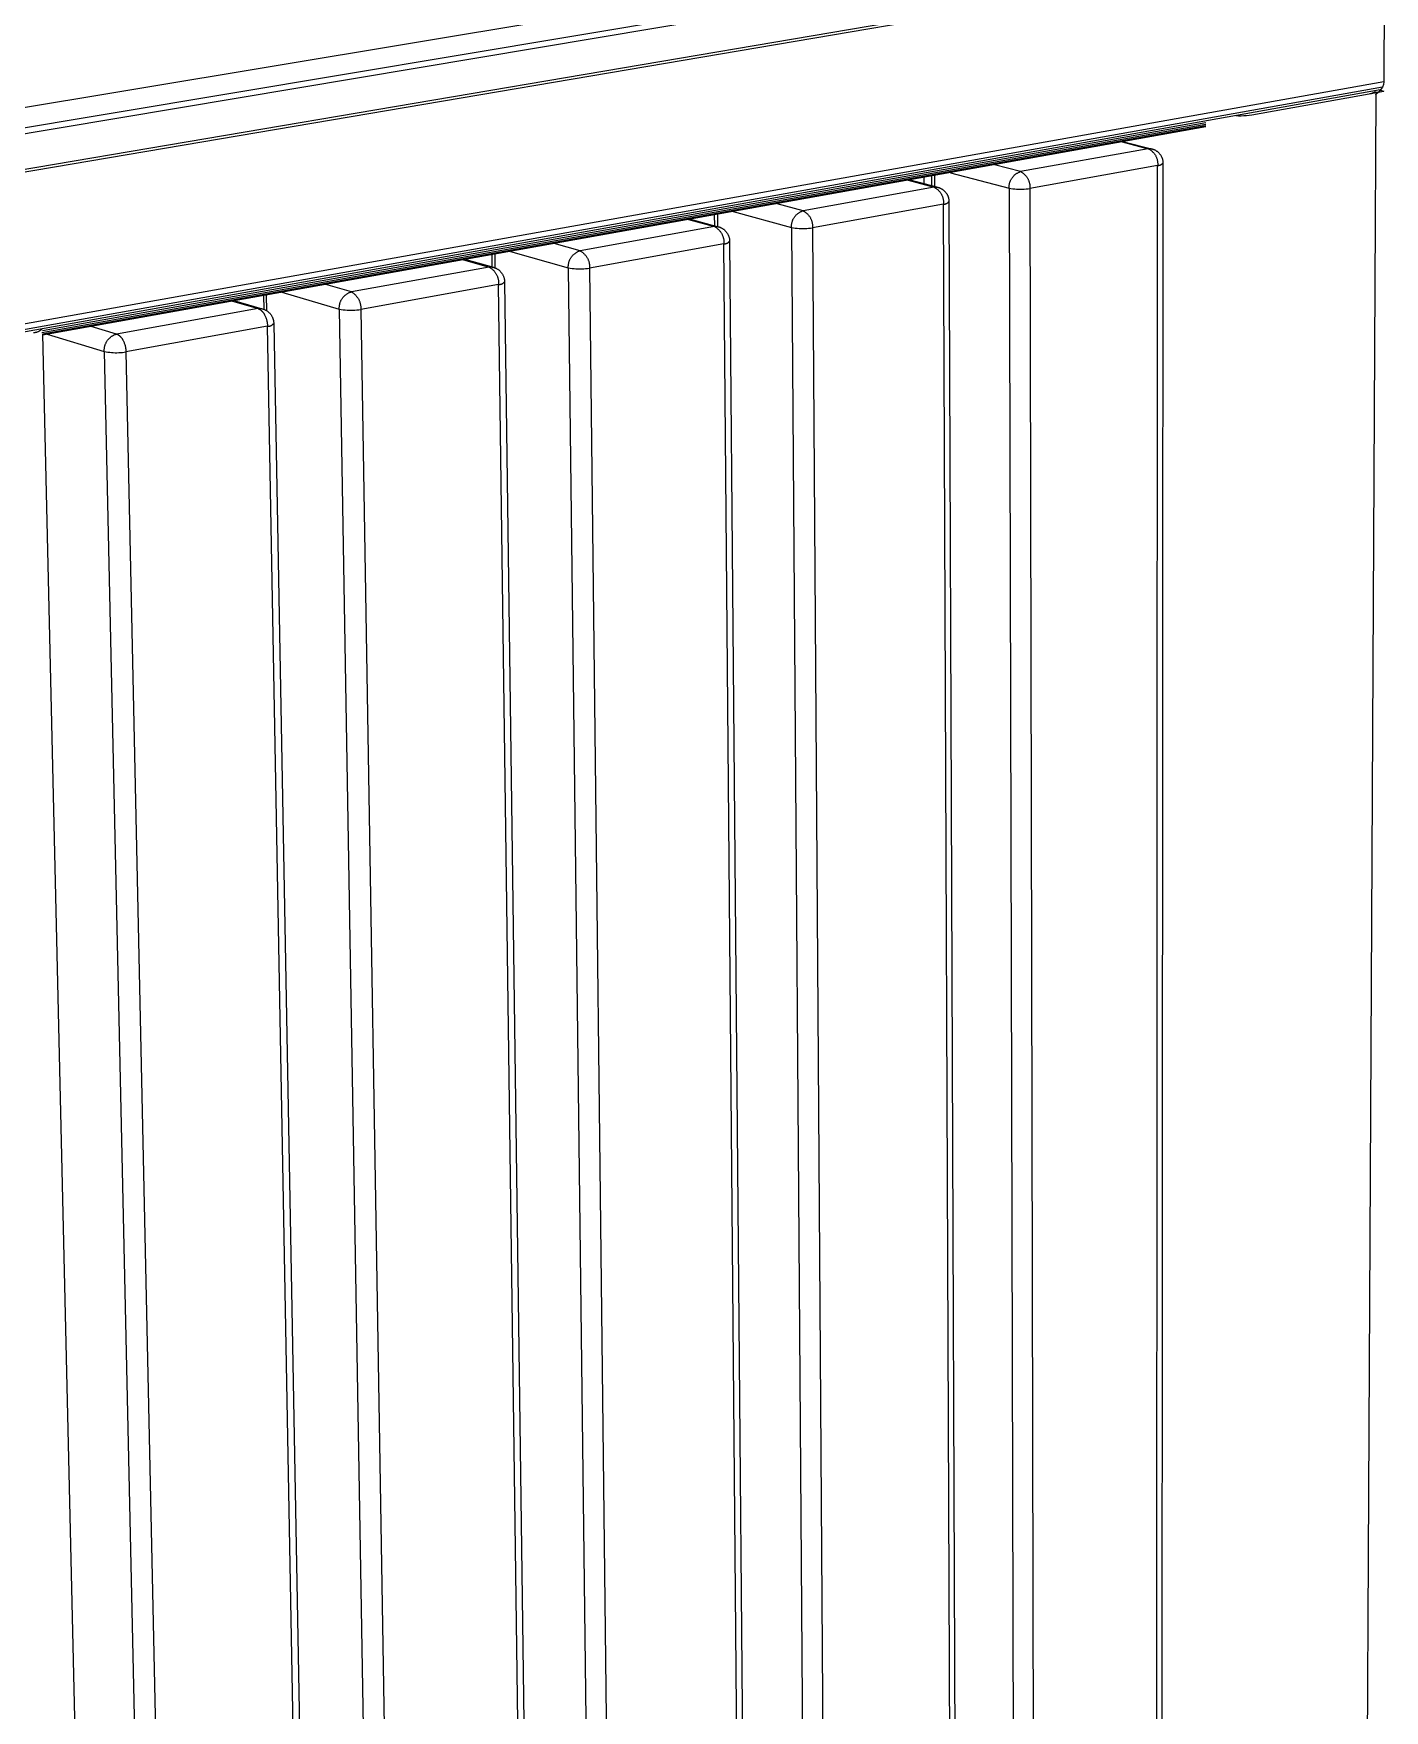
# Model space of a CAD drawing. Header units: millimetres. Extents: x 0 to 3480, y 0 to 2432.
# Drawn here: x 859.6 to 1060.2, y 505 to 754.2 of the extents above; entities that cross this region are included whole.
import ezdxf

# ---------------------------------------------------------------- set-up
doc = ezdxf.new("R2010")
doc.units = ezdxf.units.MM
doc.header["$MEASUREMENT"] = 0
doc.layers.add('Utwórz2D linie widoczne', color=7, linetype='Continuous', true_color=0x000000)

msp = doc.modelspace()

# ---------------------------------------------------------------- linework, layer by layer
at = {"layer": 'Utwórz2D linie widoczne'}
for p, q in [((837.92, 739.84), (1041.05, 773.62)), ((838, 736.78), (1058.52, 773.71)), ((823.48, 733.47), (1047, 770.97)), ((1060.23, 767.87), (836.1, 729.79)), ((1058.21, 767.9), (836.49, 730.27)), ((1060.23, 767.87), (1060.12, 747)), ((1060.12, 747), (836.71, 707.18)), ((1059.92, 746.18), (836.77, 706.34)), ((1059.61, 745.8), (836.84, 706)), ((1040.54, 742.1), (1057.96, 745.21)), ((1058.94, 745.12), (1056.36, 239.06)), ((1057.96, 745.21), (1060.12, 745.6)), ((1058.05, 745.23), (1058.11, 745.24)), ((1058.11, 745.24), (1058.17, 745.25)), ((1058.17, 745.25), (1058.23, 745.26)), ((1058.23, 745.26), (1058.29, 745.27)), ((1058.29, 745.27), (1058.35, 745.29)), ((1058.35, 745.29), (1058.41, 745.31)), ((1058.41, 745.31), (1058.47, 745.33)), ((1058.47, 745.33), (1058.52, 745.35)), ((1058.52, 745.35), (1058.58, 745.37)), ((1058.58, 745.37), (1058.63, 745.4)), ((1058.63, 745.4), (1058.69, 745.43)), ((1058.69, 745.43), (1058.74, 745.46)), ((1058.74, 745.46), (1058.79, 745.49)), ((1058.79, 745.49), (1058.84, 745.52)), ((1058.84, 745.52), (1058.89, 745.55)), ((1058.95, 745.13), (1058.93, 745.14)), ((1059.31, 745.45), (1058.94, 745.39)), ((1058.95, 745.13), (1058.94, 745.12)), ((1059.36, 745.44), (1058.95, 745.13)), ((1059.36, 745.44), (1059.31, 745.45)), ((1059.66, 745.79), (1059.36, 745.44)), ((1059.66, 745.79), (1059.61, 745.8)), ((1059.61, 745.73), (1060.12, 745.6)), ((1059.92, 746.18), (1059.66, 745.79)), ((1060.07, 746.58), (1059.92, 746.18)), ((1060.12, 747), (1060.07, 746.6)), ((1060.12, 747), (1060.07, 746.58)), ((1060.07, 746.6), (1060.07, 746.58)), ((1033.73, 740.64), (860.85, 709.72)), ((1033.73, 740.88), (860.91, 709.98)), ((1033.73, 740.45), (860.92, 709.52)), ((1033.73, 740.33), (860.92, 709.39)), ((1033.73, 740.29), (860.92, 709.35)), ((1038.16, 741.97), (1038.55, 741.96)), ((1038.55, 741.96), (1038.95, 741.96)), ((1038.95, 741.96), (1039.35, 741.97)), ((1039.35, 741.97), (1039.75, 742)), ((1039.75, 742), (1040.14, 742.04)), ((1040.14, 742.04), (1040.54, 742.1)), ((1021.27, 738.06), (1025.16, 737.06)), ((1021.54, 738.1), (1025.66, 737.05)), ((1025.16, 737.06), (1006.18, 733.65)), ((1025.16, 737.06), (1025.2, 737.06)), ((1025.16, 737.06), (1025.24, 737.02)), ((1025.2, 737.06), (1025.24, 737.07)), ((1025.24, 737.07), (1025.28, 737.07)), ((1025.24, 737.02), (1025.31, 736.97)), ((1025.28, 737.07), (1025.33, 737.08)), ((1025.31, 736.97), (1025.39, 736.93)), ((1025.33, 737.08), (1025.37, 737.08)), ((1025.37, 737.08), (1025.41, 737.08)), ((1025.39, 736.93), (1025.46, 736.88)), ((1025.41, 737.08), (1025.45, 737.08)), ((1025.45, 737.08), (1025.49, 737.07)), ((1025.46, 736.88), (1025.53, 736.83)), ((1025.49, 737.07), (1025.53, 737.07)), ((1025.53, 737.07), (1025.57, 737.06)), ((1025.53, 736.83), (1025.6, 736.78)), ((1025.57, 737.06), (1025.61, 737.06)), ((1025.6, 736.78), (1025.66, 736.72)), ((1025.61, 737.06), (1025.65, 737.05)), ((1025.65, 737.05), (1025.69, 737.04)), ((1025.66, 736.72), (1025.73, 736.67)), ((1025.69, 737.04), (1025.73, 737.03)), ((1025.73, 737.03), (1025.81, 737.01)), ((1025.73, 736.67), (1025.79, 736.61)), ((1025.79, 736.61), (1025.85, 736.55)), ((1025.81, 737.01), (1025.88, 736.98)), ((1025.85, 736.55), (1025.91, 736.48)), ((1025.88, 736.98), (1025.95, 736.96)), ((1025.91, 736.48), (1025.97, 736.42)), ((1025.95, 736.96), (1026.01, 736.93)), ((1025.97, 736.42), (1026.02, 736.35)), ((1026.01, 736.93), (1026.08, 736.9)), ((1026.02, 736.35), (1026.08, 736.28)), ((1026.08, 736.9), (1026.15, 736.87)), ((1026.08, 736.28), (1026.13, 736.21)), ((1026.13, 736.21), (1026.17, 736.14)), ((1026.15, 736.87), (1026.21, 736.83)), ((1026.17, 736.14), (1026.22, 736.07)), ((1026.21, 736.83), (1026.28, 736.79)), ((1026.22, 736.07), (1026.26, 735.99)), ((1026.26, 735.99), (1026.3, 735.91)), ((1026.28, 736.79), (1026.34, 736.76)), ((1026.3, 735.91), (1026.34, 735.84)), ((1026.34, 736.76), (1026.4, 736.71)), ((1026.34, 735.84), (1026.37, 735.76)), ((1026.37, 735.76), (1026.4, 735.68)), ((1026.4, 736.71), (1026.46, 736.67)), ((1026.4, 735.68), (1026.43, 735.6)), ((1026.43, 735.6), (1026.46, 735.51)), ((1026.46, 736.67), (1026.52, 736.62)), ((1026.46, 735.51), (1026.48, 735.43)), ((1026.48, 735.43), (1026.5, 735.35)), ((1026.5, 735.35), (1026.52, 735.26)), ((1026.52, 736.62), (1026.58, 736.58)), ((1026.52, 735.26), (1026.53, 735.18)), ((1026.53, 735.18), (1026.54, 735.09)), ((1026.54, 735.09), (1026.55, 735.01)), ((1026.55, 735.01), (1026.56, 734.92)), ((1026.56, 734.92), (1026.56, 734.83)), ((1026.58, 736.58), (1026.63, 736.53)), ((1026.63, 736.53), (1026.69, 736.48)), ((1026.69, 736.48), (1026.74, 736.42)), ((1026.74, 736.42), (1026.79, 736.37)), ((1026.79, 736.37), (1026.84, 736.31)), ((1026.84, 736.31), (1026.88, 736.25)), ((1026.88, 736.25), (1026.93, 736.19)), ((1026.93, 736.19), (1026.97, 736.13)), ((1026.97, 736.13), (1027.01, 736.07)), ((1027.01, 736.07), (1027.05, 736)), ((1027.33, 734.93), (1027.04, 266.75)), ((1027.05, 736), (1027.08, 735.94)), ((1027.08, 735.94), (1027.12, 735.87)), ((1027.12, 735.87), (1027.15, 735.81)), ((1027.15, 735.81), (1027.18, 735.74)), ((1027.18, 735.74), (1027.2, 735.67)), ((1027.2, 735.67), (1027.23, 735.6)), ((1027.23, 735.6), (1027.25, 735.53)), ((1027.25, 735.53), (1027.27, 735.45)), ((1027.27, 735.45), (1027.28, 735.38)), ((1027.28, 735.38), (1027.3, 735.31)), ((1027.29, 734.88), (1027.31, 734.9)), ((1027.3, 735.31), (1027.31, 735.24)), ((1027.31, 735.24), (1027.32, 735.16)), ((1027.31, 734.9), (1027.33, 734.93)), ((1027.32, 735.16), (1027.32, 735.09)), ((1027.32, 735.09), (1027.33, 735.01)), ((1027.33, 735.01), (1027.33, 734.94)), ((989.77, 732.42), (993.9, 731.32)), ((991.87, 731.86), (991.87, 732.79)), ((992.99, 731.56), (992.99, 732.99)), ((993.48, 731.44), (993.47, 733.08)), ((995.78, 733.49), (1004.5, 731.2)), ((1006.18, 733.65), (1002.3, 734.66)), ((1004.71, 732.35), (1004.75, 732.42)), ((1004.75, 732.42), (1004.79, 732.5)), ((1004.79, 732.5), (1004.83, 732.57)), ((1004.83, 732.57), (1004.88, 732.64)), ((1004.88, 732.64), (1004.92, 732.71)), ((1004.92, 732.71), (1004.97, 732.78)), ((1004.97, 732.78), (1005.02, 732.85)), ((1005.02, 732.85), (1005.08, 732.91)), ((1005.08, 732.91), (1005.13, 732.97)), ((1005.13, 732.97), (1005.19, 733.04)), ((1005.19, 733.04), (1005.25, 733.09)), ((1005.25, 733.09), (1005.31, 733.15)), ((1005.31, 733.15), (1005.37, 733.21)), ((1005.37, 733.21), (1005.44, 733.26)), ((1005.44, 733.26), (1005.51, 733.31)), ((1005.51, 733.31), (1005.58, 733.36)), ((1005.58, 733.36), (1005.65, 733.4)), ((1005.65, 733.4), (1005.72, 733.44)), ((1005.72, 733.44), (1005.79, 733.48)), ((1005.79, 733.48), (1005.87, 733.52)), ((1005.87, 733.52), (1005.95, 733.56)), ((1005.95, 733.56), (1006.02, 733.59)), ((1006.02, 733.59), (1006.1, 733.62)), ((1006.1, 733.62), (1006.18, 733.65)), ((1006.18, 733.65), (1006.26, 733.6)), ((1006.26, 733.6), (1006.34, 733.56)), ((1006.34, 733.56), (1006.41, 733.51)), ((1006.41, 733.51), (1006.49, 733.46)), ((1006.49, 733.46), (1006.56, 733.41)), ((1006.56, 733.41), (1006.63, 733.35)), ((1006.63, 733.35), (1006.7, 733.3)), ((1006.7, 733.3), (1006.76, 733.24)), ((1006.76, 733.24), (1006.83, 733.18)), ((1006.83, 733.18), (1006.89, 733.11)), ((1006.89, 733.11), (1006.95, 733.04)), ((1006.95, 733.04), (1007.01, 732.98)), ((1007.01, 732.98), (1007.06, 732.91)), ((1007.06, 732.91), (1007.12, 732.83)), ((1007.12, 732.83), (1007.17, 732.76)), ((1007.17, 732.76), (1007.21, 732.68)), ((1007.21, 732.68), (1007.26, 732.61)), ((1007.26, 732.61), (1007.3, 732.53)), ((1007.3, 732.53), (1007.34, 732.45)), ((1007.34, 732.45), (1007.38, 732.37)), ((1026.55, 734.57), (1007.58, 731.14)), ((1026.32, 266.06), (1026.55, 734.57)), ((1026.56, 734.66), (1026.55, 734.57)), ((1026.55, 734.57), (1026.59, 734.57)), ((1026.56, 734.83), (1026.56, 734.75)), ((1026.56, 734.75), (1026.56, 734.66)), ((1026.59, 734.57), (1026.62, 734.57)), ((1026.62, 734.57), (1026.65, 734.58)), ((1026.65, 734.58), (1026.68, 734.58)), ((1026.68, 734.58), (1026.72, 734.58)), ((1026.72, 734.58), (1026.75, 734.59)), ((1026.75, 734.59), (1026.78, 734.59)), ((1026.78, 734.59), (1026.81, 734.6)), ((1026.81, 734.6), (1026.85, 734.61)), ((1026.85, 734.61), (1026.88, 734.62)), ((1026.88, 734.62), (1026.91, 734.63)), ((1026.91, 734.63), (1026.94, 734.64)), ((1026.94, 734.64), (1026.97, 734.65)), ((1026.97, 734.65), (1027, 734.67)), ((1027, 734.67), (1027.03, 734.68)), ((1027.03, 734.68), (1027.06, 734.7)), ((1027.06, 734.7), (1027.08, 734.71)), ((1027.08, 734.71), (1027.11, 734.73)), ((1027.11, 734.73), (1027.14, 734.75)), ((1027.14, 734.75), (1027.17, 734.77)), ((1027.17, 734.77), (1027.19, 734.79)), ((1027.19, 734.79), (1027.22, 734.81)), ((1027.22, 734.81), (1027.24, 734.83)), ((1027.24, 734.83), (1027.26, 734.85)), ((1027.26, 734.85), (1027.29, 734.88)), ((993.35, 731.34), (973.89, 727.84)), ((989.48, 732.36), (993.35, 731.34)), ((993.35, 731.34), (993.39, 731.35)), ((993.35, 731.34), (993.43, 731.3)), ((993.39, 731.35), (993.43, 731.35)), ((993.43, 731.35), (993.48, 731.36)), ((993.43, 731.3), (993.51, 731.25)), ((993.48, 731.36), (993.52, 731.36)), ((993.51, 731.25), (993.58, 731.2)), ((993.52, 731.36), (993.56, 731.36)), ((993.56, 731.36), (993.6, 731.36)), ((993.58, 731.2), (993.66, 731.15)), ((993.6, 731.36), (993.65, 731.36)), ((993.65, 731.36), (993.69, 731.36)), ((993.66, 731.15), (993.73, 731.1)), ((993.69, 731.36), (993.73, 731.35)), ((993.73, 731.35), (993.77, 731.35)), ((993.73, 731.1), (993.8, 731.05)), ((993.77, 731.35), (993.82, 731.34)), ((993.8, 731.05), (993.87, 730.99)), ((993.82, 731.34), (993.86, 731.33)), ((993.86, 731.33), (993.9, 731.32)), ((993.87, 730.99), (993.93, 730.93)), ((993.93, 730.93), (994, 730.86)), ((993.94, 731.31), (994.01, 731.29)), ((994, 730.86), (994.06, 730.8)), ((994.01, 731.29), (994.08, 731.27)), ((994.06, 730.8), (994.12, 730.73)), ((994.08, 731.27), (994.15, 731.24)), ((994.12, 730.73), (994.18, 730.66)), ((994.15, 731.24), (994.22, 731.21)), ((994.18, 730.66), (994.23, 730.59)), ((994.22, 731.21), (994.29, 731.18)), ((994.23, 730.59), (994.29, 730.52)), ((994.29, 731.18), (994.36, 731.15)), ((994.29, 730.52), (994.34, 730.45)), ((994.34, 730.45), (994.38, 730.37)), ((994.36, 731.15), (994.42, 731.11)), ((994.38, 730.37), (994.43, 730.29)), ((994.42, 731.11), (994.49, 731.08)), ((994.43, 730.29), (994.47, 730.21)), ((994.47, 730.21), (994.51, 730.13)), ((994.49, 731.08), (994.55, 731.04)), ((994.51, 730.13), (994.55, 730.05)), ((994.55, 731.04), (994.62, 731)), ((994.55, 730.05), (994.58, 729.97)), ((994.58, 729.97), (994.61, 729.88)), ((994.62, 731), (994.68, 730.95)), ((994.68, 730.95), (994.74, 730.9)), ((994.74, 730.9), (994.79, 730.86)), ((994.79, 730.86), (994.85, 730.81)), ((994.85, 730.81), (994.9, 730.75)), ((994.9, 730.75), (994.96, 730.7)), ((994.96, 730.7), (995.01, 730.64)), ((995.01, 730.64), (995.06, 730.59)), ((995.06, 730.59), (995.1, 730.53)), ((995.1, 730.53), (995.15, 730.47)), ((995.15, 730.47), (995.19, 730.41)), ((995.19, 730.41), (995.23, 730.34)), ((995.23, 730.34), (995.27, 730.28)), ((995.27, 730.28), (995.3, 730.21)), ((995.3, 730.21), (995.34, 730.14)), ((995.34, 730.14), (995.37, 730.08)), ((995.37, 730.08), (995.4, 730.01)), ((995.4, 730.01), (995.42, 729.94)), ((995.42, 729.94), (995.45, 729.86)), ((1004.49, 731.37), (1004.5, 731.45)), ((1004.5, 731.29), (1004.49, 731.37)), ((1004.5, 731.54), (1004.51, 731.62)), ((1004.5, 731.45), (1004.5, 731.54)), ((1004.5, 731.2), (1004.5, 731.29)), ((1004.5, 731.2), (1005.74, 259.7)), ((1004.5, 731.2), (1004.77, 731.15)), ((1004.51, 731.62), (1004.52, 731.71)), ((1004.52, 731.71), (1004.54, 731.79)), ((1004.54, 731.79), (1004.55, 731.87)), ((1004.55, 731.87), (1004.57, 731.95)), ((1004.57, 731.95), (1004.6, 732.03)), ((1004.6, 732.03), (1004.62, 732.11)), ((1004.62, 732.11), (1004.65, 732.19)), ((1004.65, 732.19), (1004.68, 732.27)), ((1004.68, 732.27), (1004.71, 732.35)), ((1004.77, 731.15), (1005.05, 731.11)), ((1005.05, 731.11), (1005.33, 731.08)), ((1005.33, 731.08), (1005.61, 731.05)), ((1005.61, 731.05), (1005.89, 731.04)), ((1005.89, 731.04), (1006.17, 731.03)), ((1006.17, 731.03), (1006.46, 731.04)), ((1006.46, 731.04), (1006.74, 731.05)), ((1006.74, 731.05), (1007.02, 731.07)), ((1007.02, 731.07), (1007.3, 731.1)), ((1007.3, 731.1), (1007.58, 731.14)), ((1007.38, 732.37), (1007.41, 732.28)), ((1007.41, 732.28), (1007.44, 732.2)), ((1007.44, 732.2), (1007.47, 732.11)), ((1007.47, 732.11), (1007.49, 732.03)), ((1007.49, 732.03), (1007.52, 731.94)), ((1007.52, 731.94), (1007.53, 731.85)), ((1007.53, 731.85), (1007.55, 731.77)), ((1007.55, 731.77), (1007.56, 731.68)), ((1007.56, 731.68), (1007.57, 731.59)), ((1007.57, 731.59), (1007.58, 731.5)), ((1007.58, 731.5), (1007.58, 731.41)), ((1007.58, 731.41), (1007.58, 731.32)), ((1007.58, 731.32), (1007.58, 731.23)), ((1007.58, 731.23), (1007.58, 731.14)), ((1007.58, 731.14), (1008.61, 259.59)), ((963.51, 727.72), (972.17, 725.37)), ((973.89, 727.84), (970.03, 728.88)), ((973.07, 727.4), (973.13, 727.45)), ((973.13, 727.45), (973.2, 727.5)), ((973.2, 727.5), (973.27, 727.55)), ((973.27, 727.55), (973.35, 727.6)), ((973.35, 727.6), (973.42, 727.64)), ((973.42, 727.64), (973.5, 727.68)), ((973.5, 727.68), (973.57, 727.72)), ((973.57, 727.72), (973.65, 727.75)), ((973.65, 727.75), (973.73, 727.79)), ((973.73, 727.79), (973.81, 727.82)), ((973.81, 727.82), (973.89, 727.84)), ((973.89, 727.84), (973.97, 727.8)), ((973.97, 727.8), (974.05, 727.75)), ((974.05, 727.75), (974.12, 727.71)), ((974.12, 727.71), (974.2, 727.65)), ((974.2, 727.65), (974.27, 727.6)), ((974.27, 727.6), (974.34, 727.54)), ((974.34, 727.54), (974.41, 727.48)), ((974.41, 727.48), (974.47, 727.42)), ((994.74, 728.82), (975.29, 725.31)), ((994.61, 729.88), (994.64, 729.8)), ((994.64, 729.8), (994.66, 729.71)), ((994.66, 729.71), (994.69, 729.63)), ((994.69, 729.63), (994.7, 729.54)), ((994.7, 729.54), (994.72, 729.45)), ((994.72, 729.45), (994.73, 729.36)), ((994.73, 729.36), (994.74, 729.27)), ((994.74, 729.27), (994.75, 729.18)), ((994.75, 728.91), (994.74, 728.82)), ((996.65, 255.22), (994.74, 728.82)), ((994.74, 728.82), (994.78, 728.82)), ((994.75, 729.18), (994.75, 729.09)), ((994.75, 729.09), (994.75, 729)), ((994.75, 729), (994.75, 728.91)), ((994.78, 728.82), (994.81, 728.82)), ((994.81, 728.82), (994.84, 728.82)), ((994.84, 728.82), (994.88, 728.83)), ((994.88, 728.83), (994.91, 728.83)), ((994.91, 728.83), (994.94, 728.83)), ((994.94, 728.83), (994.98, 728.84)), ((994.98, 728.84), (995.01, 728.85)), ((995.01, 728.85), (995.04, 728.86)), ((995.04, 728.86), (995.07, 728.86)), ((995.07, 728.86), (995.1, 728.87)), ((995.1, 728.87), (995.13, 728.89)), ((995.13, 728.89), (995.17, 728.9)), ((995.17, 728.9), (995.2, 728.91)), ((995.2, 728.91), (995.23, 728.93)), ((995.23, 728.93), (995.26, 728.94)), ((995.26, 728.94), (995.28, 728.96)), ((995.28, 728.96), (995.31, 728.98)), ((995.31, 728.98), (995.34, 728.99)), ((995.34, 728.99), (995.37, 729.01)), ((995.37, 729.01), (995.39, 729.03)), ((995.39, 729.03), (995.42, 729.05)), ((995.42, 729.05), (995.44, 729.08)), ((995.44, 729.08), (995.47, 729.1)), ((995.45, 729.86), (995.47, 729.79)), ((995.47, 729.79), (995.49, 729.72)), ((995.47, 729.1), (995.49, 729.12)), ((995.49, 729.72), (995.51, 729.65)), ((995.49, 729.12), (995.51, 729.15)), ((995.51, 729.65), (995.52, 729.57)), ((995.51, 729.15), (995.53, 729.17)), ((995.52, 729.57), (995.53, 729.5)), ((995.53, 729.5), (995.54, 729.42)), ((995.53, 729.17), (995.55, 729.2)), ((995.54, 729.42), (995.55, 729.35)), ((995.55, 729.35), (995.55, 729.27)), ((995.55, 729.27), (995.55, 729.2)), ((995.55, 729.19), (997.41, 255.93)), ((960.73, 725.48), (940.77, 721.89)), ((956.88, 726.53), (960.73, 725.48)), ((957.19, 726.58), (961.3, 725.47)), ((960.73, 725.48), (960.78, 725.49)), ((960.73, 725.48), (960.81, 725.44)), ((960.77, 725.61), (960.75, 727.22)), ((960.78, 725.49), (960.82, 725.49)), ((960.81, 725.44), (960.89, 725.39)), ((960.82, 725.49), (960.87, 725.5)), ((960.87, 725.5), (960.92, 725.5)), ((960.89, 725.39), (960.96, 725.34)), ((960.92, 725.5), (960.96, 725.5)), ((960.96, 725.5), (961.01, 725.5)), ((960.96, 725.34), (961.04, 725.29)), ((961.01, 725.5), (961.06, 725.5)), ((961.04, 725.29), (961.11, 725.23)), ((961.06, 725.5), (961.11, 725.5)), ((961.11, 725.5), (961.15, 725.49)), ((961.11, 725.23), (961.18, 725.18)), ((961.15, 725.49), (961.2, 725.48)), ((961.18, 725.18), (961.25, 725.12)), ((961.2, 725.48), (961.24, 725.48)), ((961.24, 725.48), (961.22, 727.31)), ((961.24, 725.48), (961.29, 725.47)), ((961.25, 725.12), (961.32, 725.06)), ((961.29, 725.47), (961.34, 725.45)), ((961.32, 725.06), (961.38, 724.99)), ((961.34, 725.45), (961.41, 725.43)), ((961.38, 724.99), (961.44, 724.93)), ((961.41, 725.43), (961.48, 725.41)), ((961.48, 725.41), (961.56, 725.38)), ((961.56, 725.38), (961.63, 725.35)), ((961.63, 725.35), (961.7, 725.32)), ((961.7, 725.32), (961.77, 725.28)), ((961.77, 725.28), (961.84, 725.25)), ((961.84, 725.25), (961.91, 725.21)), ((961.91, 725.21), (961.97, 725.17)), ((961.97, 725.17), (962.04, 725.12)), ((962.04, 725.12), (962.1, 725.08)), ((962.1, 725.08), (962.16, 725.03)), ((962.16, 725.03), (962.22, 724.98)), ((962.22, 724.98), (962.28, 724.92)), ((972.17, 725.62), (972.18, 725.71)), ((972.17, 725.54), (972.17, 725.62)), ((972.17, 725.45), (972.17, 725.54)), ((972.17, 725.37), (972.17, 725.45)), ((972.17, 725.37), (975.63, 248.71)), ((972.17, 725.37), (972.45, 725.31)), ((972.18, 725.71), (972.19, 725.79)), ((972.19, 725.79), (972.2, 725.88)), ((972.2, 725.88), (972.21, 725.96)), ((972.21, 725.96), (972.23, 726.05)), ((972.23, 726.05), (972.25, 726.13)), ((972.25, 726.13), (972.27, 726.21)), ((972.27, 726.21), (972.3, 726.29)), ((972.3, 726.29), (972.33, 726.37)), ((972.33, 726.37), (972.36, 726.45)), ((972.36, 726.45), (972.39, 726.53)), ((972.39, 726.53), (972.43, 726.61)), ((972.43, 726.61), (972.47, 726.68)), ((972.45, 725.31), (972.73, 725.27)), ((972.47, 726.68), (972.51, 726.76)), ((972.51, 726.76), (972.56, 726.83)), ((972.56, 726.83), (972.61, 726.9)), ((972.61, 726.9), (972.66, 726.97)), ((972.66, 726.97), (972.71, 727.04)), ((972.71, 727.04), (972.76, 727.1)), ((972.73, 725.27), (973.02, 725.24)), ((972.76, 727.1), (972.82, 727.17)), ((972.82, 727.17), (972.88, 727.23)), ((972.88, 727.23), (972.94, 727.29)), ((972.94, 727.29), (973, 727.35)), ((973, 727.35), (973.07, 727.4)), ((973.02, 725.24), (973.3, 725.21)), ((973.3, 725.21), (973.58, 725.2)), ((973.58, 725.2), (973.87, 725.19)), ((973.87, 725.19), (974.15, 725.2)), ((974.15, 725.2), (974.44, 725.21)), ((974.44, 725.21), (974.72, 725.23)), ((974.47, 727.42), (974.54, 727.36)), ((974.54, 727.36), (974.6, 727.3)), ((974.6, 727.3), (974.66, 727.23)), ((974.66, 727.23), (974.72, 727.16)), ((974.72, 727.16), (974.77, 727.09)), ((974.72, 725.23), (975, 725.26)), ((974.77, 727.09), (974.83, 727.01)), ((974.83, 727.01), (974.88, 726.94)), ((974.88, 726.94), (974.92, 726.86)), ((974.92, 726.86), (974.97, 726.78)), ((974.97, 726.78), (975.01, 726.7)), ((975, 725.26), (975.29, 725.31)), ((975.01, 726.7), (975.05, 726.62)), ((975.05, 726.62), (975.09, 726.54)), ((975.09, 726.54), (975.12, 726.46)), ((975.12, 726.46), (975.15, 726.37)), ((975.15, 726.37), (975.18, 726.29)), ((975.18, 726.29), (975.2, 726.2)), ((975.2, 726.2), (975.22, 726.11)), ((975.22, 726.11), (975.24, 726.02)), ((975.24, 726.02), (975.26, 725.94)), ((975.26, 725.94), (975.27, 725.85)), ((975.27, 725.85), (975.28, 725.76)), ((975.28, 725.76), (975.29, 725.67)), ((975.29, 725.67), (975.29, 725.58)), ((975.29, 725.58), (975.29, 725.49)), ((975.29, 725.49), (975.29, 725.4)), ((975.29, 725.4), (975.29, 725.31)), ((975.29, 725.31), (978.53, 248.6)), ((940.77, 721.89), (936.94, 722.96)), ((962.13, 722.93), (942.17, 719.32)), ((961.44, 724.93), (961.5, 724.86)), ((961.5, 724.86), (961.56, 724.79)), ((961.56, 724.79), (961.61, 724.72)), ((961.61, 724.72), (961.67, 724.64)), ((961.67, 724.64), (961.72, 724.57)), ((961.72, 724.57), (961.76, 724.49)), ((961.76, 724.49), (961.81, 724.41)), ((961.81, 724.41), (961.85, 724.33)), ((961.85, 724.33), (961.89, 724.25)), ((961.89, 724.25), (961.93, 724.17)), ((961.93, 724.17), (961.96, 724.08)), ((961.96, 724.08), (961.99, 724)), ((961.99, 724), (962.02, 723.91)), ((962.02, 723.91), (962.04, 723.82)), ((962.04, 723.82), (962.07, 723.74)), ((962.07, 723.74), (962.09, 723.65)), ((962.09, 723.65), (962.1, 723.56)), ((962.1, 723.56), (962.11, 723.47)), ((962.11, 723.47), (962.12, 723.38)), ((962.12, 723.38), (962.13, 723.29)), ((962.13, 723.29), (962.14, 723.2)), ((962.14, 723.11), (962.13, 723.02)), ((962.13, 723.02), (962.13, 722.93)), ((966.29, 244.13), (962.13, 722.93)), ((962.13, 722.93), (962.16, 722.93)), ((962.14, 723.2), (962.14, 723.11)), ((962.16, 722.93), (962.2, 722.93)), ((962.2, 722.93), (962.23, 722.93)), ((962.23, 722.93), (962.26, 722.93)), ((962.26, 722.93), (962.3, 722.93)), ((962.28, 724.92), (962.33, 724.87)), ((962.3, 722.93), (962.33, 722.94)), ((962.33, 724.87), (962.39, 724.81)), ((962.33, 722.94), (962.36, 722.94)), ((962.36, 722.94), (962.4, 722.95)), ((962.39, 724.81), (962.44, 724.75)), ((962.4, 722.95), (962.43, 722.96)), ((962.43, 722.96), (962.46, 722.97)), ((962.44, 724.75), (962.49, 724.69)), ((962.46, 722.97), (962.49, 722.98)), ((962.49, 724.69), (962.53, 724.63)), ((962.49, 722.98), (962.52, 722.99)), ((962.52, 722.99), (962.56, 723)), ((962.53, 724.63), (962.58, 724.57)), ((962.56, 723), (962.59, 723.01)), ((962.58, 724.57), (962.62, 724.5)), ((962.59, 723.01), (962.62, 723.03)), ((962.62, 724.5), (962.66, 724.44)), ((962.62, 723.03), (962.65, 723.04)), ((962.65, 723.04), (962.68, 723.06)), ((962.66, 724.44), (962.7, 724.37)), ((962.68, 723.06), (962.71, 723.08)), ((962.7, 724.37), (962.74, 724.3)), ((962.71, 723.08), (962.73, 723.09)), ((962.73, 723.09), (962.76, 723.11)), ((962.74, 724.3), (962.77, 724.23)), ((962.76, 723.11), (962.79, 723.13)), ((962.77, 724.23), (962.8, 724.16)), ((962.79, 723.13), (962.81, 723.15)), ((962.8, 724.16), (962.83, 724.09)), ((962.81, 723.15), (962.84, 723.18)), ((962.83, 724.09), (962.86, 724.01)), ((962.84, 723.18), (962.86, 723.2)), ((962.86, 724.01), (962.88, 723.94)), ((962.86, 723.2), (962.89, 723.22)), ((962.88, 723.94), (962.9, 723.86)), ((962.89, 723.22), (962.91, 723.25)), ((962.9, 723.86), (962.92, 723.79)), ((962.91, 723.25), (962.93, 723.27)), ((962.92, 723.79), (962.94, 723.71)), ((962.93, 723.27), (962.95, 723.3)), ((962.94, 723.71), (962.95, 723.64)), ((962.95, 723.64), (962.96, 723.56)), ((962.95, 723.3), (962.97, 723.33)), ((962.96, 723.56), (962.97, 723.48)), ((962.97, 723.48), (962.97, 723.4)), ((962.97, 723.4), (962.98, 723.33)), ((962.98, 723.31), (967.07, 244.87)), ((923.45, 720.54), (927.28, 719.47)), ((923.78, 720.6), (927.9, 719.44)), ((927.72, 719.49), (927.7, 721.3)), ((928.18, 719.35), (928.15, 721.39)), ((930.42, 721.79), (939.02, 719.38)), ((939.05, 719.89), (939.06, 719.97)), ((939.06, 719.97), (939.08, 720.06)), ((939.08, 720.06), (939.1, 720.14)), ((939.1, 720.14), (939.12, 720.22)), ((939.12, 720.22), (939.14, 720.3)), ((939.14, 720.3), (939.17, 720.38)), ((939.17, 720.38), (939.2, 720.46)), ((939.2, 720.46), (939.23, 720.54)), ((939.23, 720.54), (939.27, 720.61)), ((939.27, 720.61), (939.31, 720.69)), ((939.31, 720.69), (939.35, 720.76)), ((939.35, 720.76), (939.39, 720.84)), ((939.39, 720.84), (939.44, 720.91)), ((939.44, 720.91), (939.49, 720.98)), ((939.49, 720.98), (939.54, 721.04)), ((939.54, 721.04), (939.59, 721.11)), ((939.59, 721.11), (939.65, 721.17)), ((939.65, 721.17), (939.7, 721.24)), ((939.7, 721.24), (939.76, 721.3)), ((939.76, 721.3), (939.82, 721.35)), ((939.82, 721.35), (939.89, 721.41)), ((939.89, 721.41), (939.95, 721.46)), ((939.95, 721.46), (940.02, 721.51)), ((940.02, 721.51), (940.09, 721.56)), ((940.09, 721.56), (940.16, 721.61)), ((940.16, 721.61), (940.23, 721.65)), ((940.23, 721.65), (940.31, 721.7)), ((940.31, 721.7), (940.38, 721.74)), ((940.38, 721.74), (940.46, 721.77)), ((940.46, 721.77), (940.53, 721.81)), ((940.53, 721.81), (940.61, 721.84)), ((940.61, 721.84), (940.69, 721.87)), ((940.69, 721.87), (940.77, 721.89)), ((940.77, 721.89), (940.85, 721.85)), ((940.85, 721.85), (940.93, 721.8)), ((940.93, 721.8), (941.01, 721.75)), ((941.01, 721.75), (941.09, 721.69)), ((941.09, 721.69), (941.16, 721.63)), ((941.16, 721.63), (941.23, 721.57)), ((941.23, 721.57), (941.3, 721.51)), ((941.3, 721.51), (941.37, 721.45)), ((941.37, 721.45), (941.44, 721.38)), ((941.44, 721.38), (941.5, 721.31)), ((941.5, 721.31), (941.56, 721.24)), ((941.56, 721.24), (941.62, 721.17)), ((941.62, 721.17), (941.68, 721.09)), ((941.68, 721.09), (941.73, 721.01)), ((941.73, 721.01), (941.78, 720.93)), ((941.78, 720.93), (941.83, 720.85)), ((941.83, 720.85), (941.87, 720.77)), ((941.87, 720.77), (941.91, 720.69)), ((941.91, 720.69), (941.95, 720.6)), ((941.95, 720.6), (941.99, 720.52)), ((941.99, 720.52), (942.02, 720.43)), ((942.02, 720.43), (942.05, 720.34)), ((942.05, 720.34), (942.08, 720.25)), ((942.08, 720.25), (942.1, 720.16)), ((942.1, 720.16), (942.12, 720.07)), ((942.12, 720.07), (942.14, 719.97)), ((942.14, 719.97), (942.15, 719.88)), ((927.28, 719.47), (906.8, 715.79)), ((927.28, 719.47), (927.32, 719.48)), ((927.28, 719.47), (927.36, 719.42)), ((927.32, 719.48), (927.37, 719.48)), ((927.36, 719.42), (927.44, 719.37)), ((927.37, 719.48), (927.42, 719.49)), ((927.42, 719.49), (927.47, 719.49)), ((927.44, 719.37), (927.51, 719.32)), ((927.47, 719.49), (927.51, 719.49)), ((927.51, 719.49), (927.56, 719.49)), ((927.51, 719.32), (927.59, 719.26)), ((927.56, 719.49), (927.61, 719.49)), ((927.59, 719.26), (927.66, 719.2)), ((927.61, 719.49), (927.66, 719.49)), ((927.66, 719.49), (927.7, 719.48)), ((927.66, 719.2), (927.74, 719.14)), ((927.7, 719.48), (927.75, 719.47)), ((927.74, 719.14), (927.81, 719.08)), ((927.75, 719.47), (927.8, 719.47)), ((927.8, 719.47), (927.84, 719.46)), ((927.81, 719.08), (927.88, 719.02)), ((927.84, 719.46), (927.89, 719.44)), ((927.88, 719.02), (927.94, 718.95)), ((927.89, 719.44), (927.94, 719.43)), ((927.94, 719.43), (928.01, 719.41)), ((927.94, 718.95), (928, 718.88)), ((928, 718.88), (928.06, 718.81)), ((928.01, 719.41), (928.08, 719.38)), ((928.06, 718.81), (928.12, 718.73)), ((928.08, 719.38), (928.16, 719.35)), ((928.12, 718.73), (928.18, 718.66)), ((928.16, 719.35), (928.23, 719.32)), ((928.18, 718.66), (928.23, 718.58)), ((928.23, 719.32), (928.3, 719.29)), ((928.23, 718.58), (928.28, 718.5)), ((928.28, 718.5), (928.33, 718.42)), ((928.3, 719.29), (928.37, 719.26)), ((928.33, 718.42), (928.37, 718.34)), ((928.37, 719.26), (928.43, 719.22)), ((928.37, 718.34), (928.42, 718.25)), ((928.42, 718.25), (928.45, 718.17)), ((928.43, 719.22), (928.5, 719.18)), ((928.45, 718.17), (928.49, 718.08)), ((928.49, 718.08), (928.52, 717.99)), ((928.5, 719.18), (928.56, 719.14)), ((928.52, 717.99), (928.55, 717.9)), ((928.55, 717.9), (928.58, 717.81)), ((928.56, 719.14), (928.63, 719.09)), ((928.58, 717.81), (928.6, 717.72)), ((928.6, 717.72), (928.62, 717.63)), ((928.62, 717.63), (928.64, 717.54)), ((928.63, 719.09), (928.69, 719.04)), ((928.64, 717.54), (928.66, 717.44)), ((928.69, 719.04), (928.75, 719)), ((928.75, 719), (928.81, 718.94)), ((928.81, 718.94), (928.87, 718.89)), ((928.87, 718.89), (928.92, 718.84)), ((928.92, 718.84), (928.97, 718.78)), ((928.97, 718.78), (929.02, 718.72)), ((929.02, 718.72), (929.07, 718.66)), ((929.07, 718.66), (929.12, 718.6)), ((929.12, 718.6), (929.16, 718.54)), ((929.16, 718.54), (929.21, 718.47)), ((929.21, 718.47), (929.25, 718.41)), ((929.25, 718.41), (929.29, 718.34)), ((929.29, 718.34), (929.32, 718.27)), ((929.32, 718.27), (929.35, 718.2)), ((929.35, 718.2), (929.39, 718.13)), ((929.39, 718.13), (929.41, 718.06)), ((929.41, 718.06), (929.44, 717.99)), ((929.44, 717.99), (929.46, 717.91)), ((929.46, 717.91), (929.48, 717.84)), ((929.48, 717.84), (929.5, 717.76)), ((929.5, 717.76), (929.52, 717.69)), ((929.52, 717.69), (929.53, 717.61)), ((929.53, 717.61), (929.54, 717.53)), ((929.54, 717.53), (929.55, 717.46)), ((939.02, 719.64), (939.03, 719.72)), ((939.02, 719.55), (939.02, 719.64)), ((939.02, 719.47), (939.02, 719.55)), ((939.02, 719.38), (939.02, 719.47)), ((939.02, 719.38), (944.8, 237.46)), ((939.02, 719.38), (939.31, 719.33)), ((939.03, 719.81), (939.05, 719.89)), ((939.03, 719.72), (939.03, 719.81)), ((939.31, 719.33), (939.59, 719.28)), ((939.59, 719.28), (939.88, 719.25)), ((939.88, 719.25), (940.16, 719.22)), ((940.16, 719.22), (940.45, 719.21)), ((940.45, 719.21), (940.74, 719.2)), ((940.74, 719.2), (941.02, 719.21)), ((941.02, 719.21), (941.31, 719.22)), ((941.31, 719.22), (941.6, 719.24)), ((941.6, 719.24), (941.89, 719.28)), ((941.89, 719.28), (942.17, 719.32)), ((942.15, 719.88), (942.16, 719.79)), ((942.16, 719.79), (942.17, 719.7)), ((942.17, 719.7), (942.18, 719.6)), ((942.18, 719.41), (942.17, 719.32)), ((942.17, 719.32), (947.73, 237.35)), ((942.18, 719.6), (942.18, 719.51)), ((942.18, 719.51), (942.18, 719.41)), ((893.83, 713.2), (893.79, 715.23)), ((894.27, 712.96), (894.22, 715.31)), ((896.47, 715.72), (905.01, 713.24)), ((906.8, 715.79), (902.99, 716.88)), ((905.54, 714.93), (905.59, 715)), ((905.59, 715), (905.65, 715.06)), ((905.65, 715.06), (905.71, 715.13)), ((905.71, 715.13), (905.77, 715.19)), ((905.77, 715.19), (905.83, 715.24)), ((905.83, 715.24), (905.9, 715.3)), ((905.9, 715.3), (905.96, 715.36)), ((905.96, 715.36), (906.03, 715.41)), ((906.03, 715.41), (906.1, 715.46)), ((906.1, 715.46), (906.17, 715.5)), ((906.17, 715.5), (906.25, 715.55)), ((906.25, 715.55), (906.32, 715.59)), ((906.32, 715.59), (906.4, 715.63)), ((906.4, 715.63), (906.48, 715.67)), ((906.48, 715.67), (906.55, 715.7)), ((906.55, 715.7), (906.63, 715.73)), ((906.63, 715.73), (906.72, 715.76)), ((906.72, 715.76), (906.8, 715.79)), ((906.8, 715.79), (906.88, 715.74)), ((906.88, 715.74), (906.96, 715.69)), ((906.96, 715.69), (907.04, 715.64)), ((907.04, 715.64), (907.11, 715.58)), ((907.11, 715.58), (907.19, 715.52)), ((907.19, 715.52), (907.26, 715.46)), ((907.26, 715.46), (907.33, 715.4)), ((907.33, 715.4), (907.4, 715.33)), ((907.4, 715.33), (907.46, 715.26)), ((907.46, 715.26), (907.53, 715.19)), ((907.53, 715.19), (907.59, 715.12)), ((907.59, 715.12), (907.64, 715.04)), ((907.64, 715.04), (907.7, 714.97)), ((928.67, 716.88), (908.2, 713.18)), ((928.66, 717.44), (928.67, 717.35)), ((928.67, 717.35), (928.67, 717.26)), ((928.67, 717.26), (928.68, 717.16)), ((928.68, 716.97), (928.67, 716.88)), ((935.19, 232.77), (928.67, 716.88)), ((928.67, 716.88), (928.71, 716.88)), ((928.68, 717.16), (928.68, 717.07)), ((928.68, 717.07), (928.68, 716.97)), ((928.71, 716.88), (928.75, 716.88)), ((928.75, 716.88), (928.78, 716.88)), ((928.78, 716.88), (928.82, 716.88)), ((928.82, 716.88), (928.85, 716.89)), ((928.85, 716.89), (928.89, 716.89)), ((928.89, 716.89), (928.92, 716.9)), ((928.92, 716.9), (928.96, 716.91)), ((928.96, 716.91), (929, 716.92)), ((929, 716.92), (929.03, 716.93)), ((929.03, 716.93), (929.06, 716.94)), ((929.06, 716.94), (929.1, 716.95)), ((929.1, 716.95), (929.13, 716.96)), ((929.13, 716.96), (929.17, 716.98)), ((929.17, 716.98), (929.2, 716.99)), ((929.2, 716.99), (929.23, 717.01)), ((929.23, 717.01), (929.26, 717.03)), ((929.26, 717.03), (929.29, 717.05)), ((929.29, 717.05), (929.32, 717.07)), ((929.32, 717.07), (929.35, 717.09)), ((929.35, 717.09), (929.38, 717.11)), ((929.38, 717.11), (929.41, 717.13)), ((929.41, 717.13), (929.44, 717.16)), ((929.44, 717.16), (929.46, 717.18)), ((929.46, 717.18), (929.49, 717.21)), ((929.49, 717.21), (929.51, 717.23)), ((929.51, 717.23), (929.54, 717.26)), ((929.54, 717.26), (929.56, 717.29)), ((929.55, 717.46), (929.56, 717.38)), ((929.56, 717.38), (929.56, 717.3)), ((929.56, 717.29), (936.01, 233.55)), ((892.95, 713.3), (871.93, 709.52)), ((889.15, 714.4), (892.95, 713.3)), ((889.5, 714.47), (893.58, 713.28)), ((892.95, 713.3), (893, 713.31)), ((892.95, 713.3), (892.98, 713.29)), ((892.98, 713.29), (893.01, 713.28)), ((893, 713.31), (893.04, 713.31)), ((893.01, 713.28), (893.04, 713.27)), ((893.04, 713.31), (893.09, 713.32)), ((893.04, 713.27), (893.07, 713.25)), ((893.07, 713.25), (893.1, 713.24)), ((893.09, 713.32), (893.14, 713.32)), ((893.1, 713.24), (893.13, 713.22)), ((893.13, 713.22), (893.16, 713.21)), ((893.14, 713.32), (893.19, 713.32)), ((893.16, 713.21), (893.2, 713.19)), ((893.19, 713.32), (893.24, 713.32)), ((893.2, 713.19), (893.23, 713.17)), ((893.23, 713.17), (893.26, 713.15)), ((893.24, 713.32), (893.29, 713.32)), ((893.26, 713.15), (893.29, 713.13)), ((893.29, 713.32), (893.34, 713.32)), ((893.29, 713.13), (893.32, 713.1)), ((893.32, 713.1), (893.35, 713.08)), ((893.34, 713.32), (893.39, 713.31)), ((893.35, 713.08), (893.39, 713.05)), ((893.39, 713.31), (893.44, 713.31)), ((893.39, 713.05), (893.42, 713.03)), ((893.42, 713.03), (893.45, 713)), ((893.44, 713.31), (893.48, 713.3)), ((893.45, 713), (893.48, 712.97)), ((893.48, 713.3), (893.53, 713.29)), ((893.48, 712.97), (893.51, 712.94)), ((893.51, 712.94), (893.54, 712.9)), ((893.53, 713.29), (893.58, 713.28)), ((893.54, 712.9), (893.58, 712.87)), ((893.58, 713.28), (893.63, 713.26)), ((893.58, 712.87), (893.61, 712.83)), ((893.61, 712.83), (893.64, 712.8)), ((893.63, 713.26), (893.7, 713.24)), ((893.64, 712.8), (893.67, 712.76)), ((893.67, 712.76), (893.7, 712.72)), ((893.7, 713.24), (893.78, 713.22)), ((893.7, 712.72), (893.73, 712.68)), ((893.73, 712.68), (893.76, 712.64)), ((893.76, 712.64), (893.78, 712.6)), ((893.78, 713.22), (893.85, 713.19)), ((893.78, 712.6), (893.81, 712.55)), ((893.81, 712.55), (893.84, 712.51)), ((893.84, 712.51), (893.87, 712.46)), ((893.85, 713.19), (893.92, 713.16)), ((893.92, 713.16), (893.99, 713.12)), ((893.99, 713.12), (894.06, 713.09)), ((894.06, 713.09), (894.13, 713.05)), ((894.13, 713.05), (894.2, 713.01)), ((894.2, 713.01), (894.26, 712.96)), ((894.26, 712.96), (894.33, 712.92)), ((894.33, 712.92), (894.39, 712.87)), ((894.39, 712.87), (894.45, 712.82)), ((894.45, 712.82), (894.51, 712.77)), ((894.51, 712.77), (894.57, 712.72)), ((894.57, 712.72), (894.62, 712.66)), ((894.62, 712.66), (894.68, 712.61)), ((894.68, 712.61), (894.73, 712.55)), ((894.73, 712.55), (894.78, 712.49)), ((894.78, 712.49), (894.83, 712.42)), ((905.01, 713.5), (905.02, 713.59)), ((905.01, 713.42), (905.01, 713.5)), ((905.01, 713.33), (905.01, 713.42)), ((905.01, 713.24), (905.01, 713.33)), ((905.01, 713.24), (913.23, 225.94)), ((905.01, 713.24), (905.3, 713.19)), ((905.02, 713.67), (905.04, 713.76)), ((905.02, 713.59), (905.02, 713.67)), ((905.04, 713.76), (905.05, 713.84)), ((905.05, 713.84), (905.07, 713.93)), ((905.07, 713.93), (905.09, 714.01)), ((905.09, 714.01), (905.11, 714.09)), ((905.11, 714.09), (905.13, 714.18)), ((905.13, 714.18), (905.16, 714.26)), ((905.16, 714.26), (905.19, 714.34)), ((905.19, 714.34), (905.23, 714.42)), ((905.23, 714.42), (905.26, 714.49)), ((905.26, 714.49), (905.3, 714.57)), ((905.3, 714.57), (905.35, 714.65)), ((905.3, 713.19), (905.59, 713.14)), ((905.35, 714.65), (905.39, 714.72)), ((905.39, 714.72), (905.44, 714.79)), ((905.44, 714.79), (905.49, 714.86)), ((905.49, 714.86), (905.54, 714.93)), ((905.59, 713.14), (905.87, 713.11)), ((905.87, 713.11), (906.16, 713.08)), ((906.16, 713.08), (906.46, 713.06)), ((906.46, 713.06), (906.75, 713.06)), ((906.75, 713.06), (907.04, 713.06)), ((907.04, 713.06), (907.33, 713.08)), ((907.33, 713.08), (907.62, 713.1)), ((907.62, 713.1), (907.91, 713.13)), ((907.7, 714.97), (907.75, 714.89)), ((907.75, 714.89), (907.8, 714.81)), ((907.8, 714.81), (907.85, 714.73)), ((907.85, 714.73), (907.9, 714.64)), ((907.9, 714.64), (907.94, 714.56)), ((907.91, 713.13), (908.2, 713.18)), ((907.94, 714.56), (907.98, 714.47)), ((907.98, 714.47), (908.01, 714.39)), ((908.01, 714.39), (908.05, 714.3)), ((908.05, 714.3), (908.08, 714.21)), ((908.08, 714.21), (908.1, 714.12)), ((908.1, 714.12), (908.13, 714.02)), ((908.13, 714.02), (908.15, 713.93)), ((908.15, 713.93), (908.16, 713.84)), ((908.16, 713.84), (908.18, 713.75)), ((908.18, 713.75), (908.19, 713.65)), ((908.19, 713.65), (908.2, 713.56)), ((908.2, 713.56), (908.2, 713.46)), ((908.2, 713.46), (908.2, 713.37)), ((908.2, 713.37), (908.2, 713.27)), ((908.2, 713.27), (908.2, 713.18)), ((908.2, 713.18), (916.19, 225.82)), ((860.44, 709.96), (860.5, 709.99)), ((860.5, 709.99), (860.55, 710.03)), ((860.55, 710.03), (860.6, 710.06)), ((860.6, 710.06), (860.65, 710.1)), ((860.65, 710.1), (860.7, 710.13)), ((860.7, 710.13), (860.75, 710.17)), ((860.75, 710.17), (860.8, 710.21)), ((860.8, 710.21), (860.85, 710.25)), ((860.85, 710.25), (860.89, 710.3)), ((871.93, 709.52), (868.16, 710.65)), ((894.35, 710.68), (873.33, 706.88)), ((893.87, 712.46), (893.89, 712.41)), ((893.89, 712.41), (893.92, 712.37)), ((893.92, 712.37), (893.97, 712.27)), ((893.97, 712.27), (894.02, 712.17)), ((894.02, 712.17), (894.06, 712.06)), ((894.06, 712.06), (894.1, 711.96)), ((894.1, 711.96), (894.14, 711.85)), ((894.14, 711.85), (894.18, 711.74)), ((894.18, 711.74), (894.21, 711.63)), ((894.21, 711.63), (894.24, 711.52)), ((894.24, 711.52), (894.26, 711.41)), ((894.26, 711.41), (894.28, 711.3)), ((894.28, 711.3), (894.3, 711.2)), ((894.3, 711.2), (894.32, 711.09)), ((894.32, 711.09), (894.33, 710.98)), ((894.33, 710.98), (894.34, 710.88)), ((894.34, 710.88), (894.34, 710.78)), ((894.34, 710.78), (894.35, 710.68)), ((903.35, 221.13), (894.35, 710.68)), ((894.35, 710.68), (894.38, 710.67)), ((894.38, 710.67), (894.42, 710.67)), ((894.42, 710.67), (894.46, 710.68)), ((894.46, 710.68), (894.5, 710.68)), ((894.5, 710.68), (894.54, 710.68)), ((894.54, 710.68), (894.57, 710.69)), ((894.57, 710.69), (894.61, 710.69)), ((894.61, 710.69), (894.65, 710.7)), ((894.65, 710.7), (894.68, 710.71)), ((894.68, 710.71), (894.72, 710.72)), ((894.72, 710.72), (894.76, 710.73)), ((894.76, 710.73), (894.79, 710.75)), ((894.79, 710.75), (894.83, 710.76)), ((894.83, 712.42), (894.87, 712.36)), ((894.83, 710.76), (894.86, 710.78)), ((894.86, 710.78), (894.9, 710.79)), ((894.87, 712.36), (894.92, 712.29)), ((894.9, 710.79), (894.93, 710.81)), ((894.92, 712.29), (894.96, 712.23)), ((894.93, 710.81), (894.96, 710.83)), ((894.96, 712.23), (895, 712.16)), ((894.96, 710.83), (895, 710.85)), ((895, 712.16), (895.03, 712.09)), ((895, 710.85), (895.03, 710.87)), ((895.03, 712.09), (895.07, 712.02)), ((895.03, 710.87), (895.06, 710.89)), ((895.06, 710.89), (895.09, 710.92)), ((895.07, 712.02), (895.1, 711.95)), ((895.09, 710.92), (895.12, 710.94)), ((895.1, 711.95), (895.13, 711.87)), ((895.12, 710.94), (895.15, 710.97)), ((895.13, 711.87), (895.15, 711.8)), ((895.15, 711.8), (895.18, 711.73)), ((895.15, 710.97), (895.17, 710.99)), ((895.17, 710.99), (895.2, 711.02)), ((895.18, 711.73), (895.2, 711.65)), ((895.2, 711.65), (895.22, 711.57)), ((895.2, 711.02), (895.23, 711.05)), ((895.22, 711.57), (895.23, 711.5)), ((895.23, 711.5), (895.25, 711.42)), ((895.23, 711.05), (895.25, 711.08)), ((895.25, 711.42), (895.26, 711.34)), ((895.25, 711.08), (895.27, 711.11)), ((895.26, 711.34), (895.27, 711.26)), ((895.27, 711.26), (895.27, 711.19)), ((895.27, 711.19), (895.27, 711.11)), ((895.27, 711.09), (904.2, 221.94)), ((859.6, 709.75), (859.66, 709.75)), ((859.66, 709.75), (859.73, 709.76)), ((859.73, 709.76), (859.79, 709.76)), ((859.79, 709.76), (859.85, 709.77)), ((859.85, 709.77), (859.91, 709.78)), ((859.91, 709.78), (859.97, 709.79)), ((859.97, 709.79), (860.03, 709.81)), ((860.03, 709.81), (860.09, 709.82)), ((860.09, 709.82), (860.15, 709.84)), ((860.15, 709.84), (860.21, 709.86)), ((860.21, 709.86), (860.27, 709.89)), ((860.27, 709.89), (860.33, 709.91)), ((860.33, 709.91), (860.39, 709.94)), ((860.39, 709.94), (860.44, 709.96)), ((860.92, 709.52), (873.42, 169.58)), ((861.64, 709.48), (870.11, 706.94)), ((870.13, 707.47), (870.15, 707.55)), ((870.15, 707.55), (870.16, 707.64)), ((870.16, 707.64), (870.18, 707.72)), ((870.18, 707.72), (870.21, 707.81)), ((870.21, 707.81), (870.23, 707.89)), ((870.23, 707.89), (870.26, 707.97)), ((870.26, 707.97), (870.29, 708.06)), ((870.29, 708.06), (870.33, 708.14)), ((870.33, 708.14), (870.37, 708.21)), ((870.37, 708.21), (870.41, 708.29)), ((870.41, 708.29), (870.45, 708.37)), ((870.45, 708.37), (870.49, 708.44)), ((870.49, 708.44), (870.54, 708.52)), ((870.54, 708.52), (870.59, 708.59)), ((870.59, 708.59), (870.65, 708.66)), ((870.65, 708.66), (870.7, 708.73)), ((870.7, 708.73), (870.76, 708.79)), ((870.76, 708.79), (870.82, 708.86)), ((870.82, 708.86), (870.88, 708.92)), ((870.88, 708.92), (870.94, 708.98)), ((870.94, 708.98), (871.01, 709.03)), ((871.01, 709.03), (871.08, 709.09)), ((871.08, 709.09), (871.15, 709.14)), ((871.15, 709.14), (871.22, 709.19)), ((871.22, 709.19), (871.29, 709.24)), ((871.29, 709.24), (871.37, 709.28)), ((871.37, 709.28), (871.45, 709.33)), ((871.45, 709.33), (871.52, 709.37)), ((871.52, 709.37), (871.6, 709.4)), ((871.6, 709.4), (871.68, 709.44)), ((871.68, 709.44), (871.76, 709.47)), ((871.76, 709.47), (871.85, 709.5)), ((871.85, 709.5), (871.93, 709.52)), ((871.93, 709.52), (871.96, 709.51)), ((871.96, 709.51), (871.99, 709.5)), ((871.99, 709.5), (872.02, 709.49)), ((872.02, 709.49), (872.05, 709.48)), ((872.05, 709.48), (872.08, 709.46)), ((872.08, 709.46), (872.11, 709.45)), ((872.11, 709.45), (872.15, 709.43)), ((872.15, 709.43), (872.18, 709.41)), ((872.18, 709.41), (872.21, 709.39)), ((872.21, 709.39), (872.24, 709.37)), ((872.24, 709.37), (872.27, 709.35)), ((872.27, 709.35), (872.3, 709.33)), ((872.3, 709.33), (872.34, 709.3)), ((872.34, 709.3), (872.37, 709.27)), ((872.37, 709.27), (872.4, 709.25)), ((872.4, 709.25), (872.43, 709.22)), ((872.43, 709.22), (872.46, 709.19)), ((872.46, 709.19), (872.49, 709.16)), ((872.49, 709.16), (872.53, 709.12)), ((872.53, 709.12), (872.56, 709.09)), ((872.56, 709.09), (872.59, 709.05)), ((872.59, 709.05), (872.62, 709.01)), ((872.62, 709.01), (872.65, 708.98)), ((872.65, 708.98), (872.68, 708.94)), ((872.68, 708.94), (872.71, 708.9)), ((872.71, 708.9), (872.74, 708.85)), ((872.74, 708.85), (872.76, 708.81)), ((872.76, 708.81), (872.79, 708.77)), ((872.79, 708.77), (872.82, 708.72)), ((872.82, 708.72), (872.85, 708.68)), ((872.85, 708.68), (872.87, 708.63)), ((872.87, 708.63), (872.9, 708.58)), ((872.9, 708.58), (872.95, 708.48)), ((872.95, 708.48), (873, 708.38)), ((873, 708.38), (873.04, 708.28)), ((873.04, 708.28), (873.08, 708.17)), ((873.08, 708.17), (873.12, 708.06)), ((873.12, 708.06), (873.16, 707.95)), ((873.16, 707.95), (873.19, 707.84)), ((873.19, 707.84), (873.22, 707.73)), ((873.22, 707.73), (873.24, 707.62)), ((873.24, 707.62), (873.26, 707.51)), ((873.26, 707.51), (873.28, 707.4)), ((870.11, 707.29), (870.12, 707.38)), ((870.11, 707.21), (870.11, 707.29)), ((870.11, 707.12), (870.11, 707.21)), ((870.11, 707.03), (870.11, 707.12)), ((870.11, 706.94), (870.11, 707.03)), ((870.11, 706.94), (880.88, 214.14)), ((870.11, 706.94), (870.37, 706.89)), ((870.12, 707.38), (870.13, 707.47)), ((870.37, 706.89), (870.64, 706.85)), ((870.64, 706.85), (870.91, 706.81)), ((870.91, 706.81), (871.18, 706.78)), ((871.18, 706.78), (871.45, 706.76)), ((871.45, 706.76), (871.72, 706.75)), ((871.72, 706.75), (871.99, 706.75)), ((871.99, 706.75), (872.26, 706.76)), ((872.26, 706.76), (872.53, 706.78)), ((872.53, 706.78), (872.79, 706.8)), ((872.79, 706.8), (873.06, 706.83)), ((873.06, 706.83), (873.33, 706.88)), ((873.28, 707.4), (873.3, 707.29)), ((873.3, 707.29), (873.31, 707.18)), ((873.31, 707.18), (873.32, 707.08)), ((873.32, 707.08), (873.33, 706.98)), ((873.33, 706.98), (873.33, 706.88)), ((873.33, 706.88), (883.88, 214.02))]:
    msp.add_line(p, q, dxfattribs=at)

doc.saveas('drawing.dxf')
